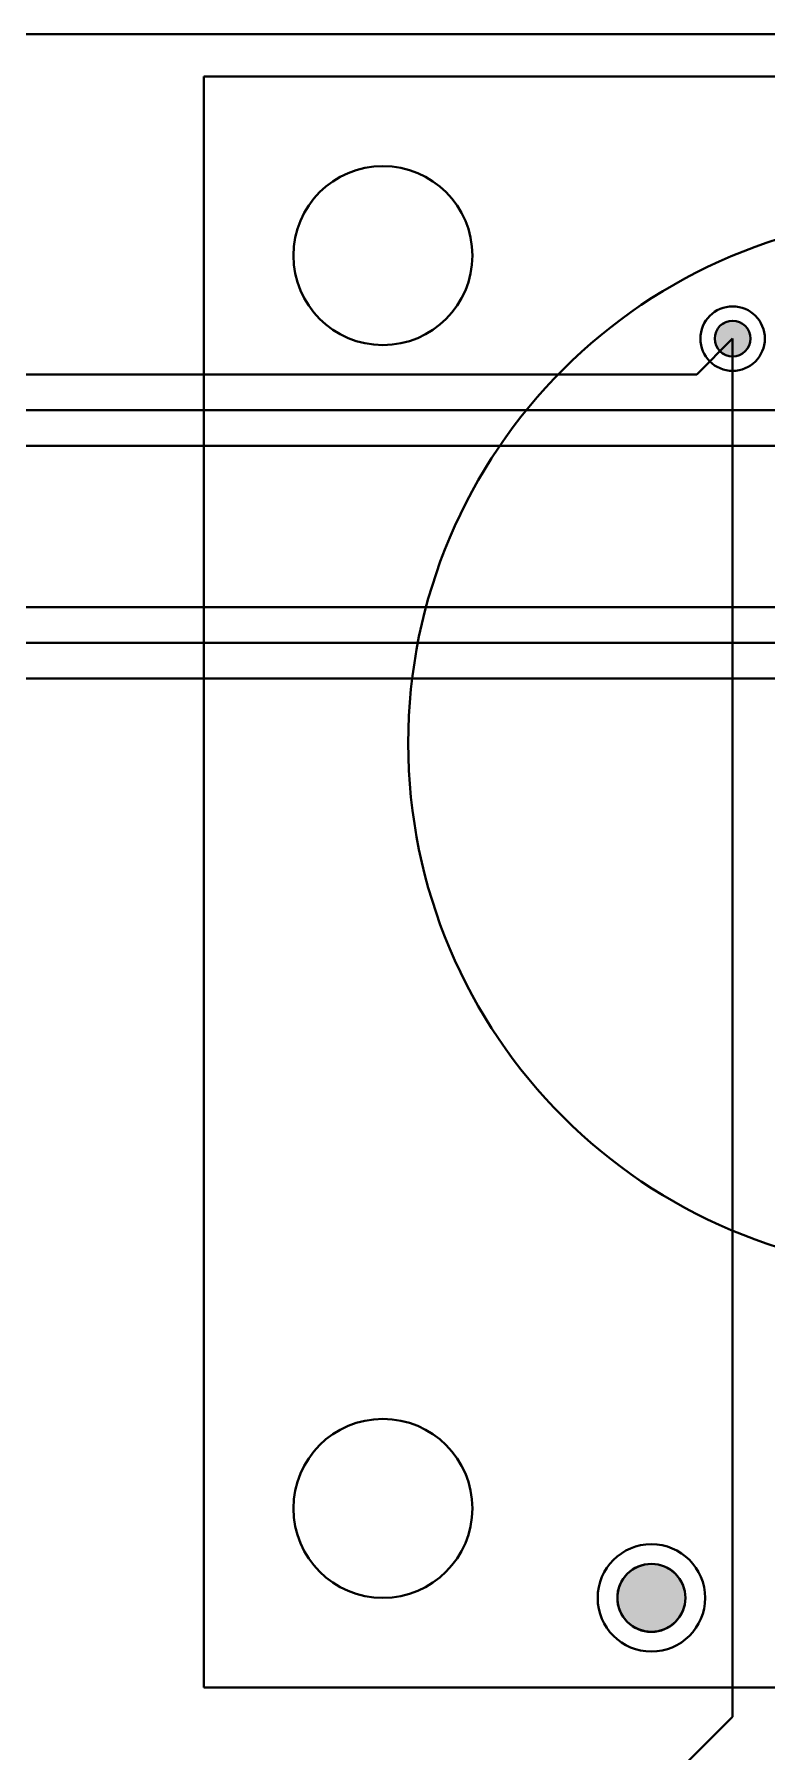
# Model space of a CAD drawing. Header units: millimetres. Extents: x 2 to 157, y 2 to 78.
# Drawn here: x 101.39 to 111.79, y 38.48 to 62.85 of the extents above; entities that cross this region are included whole.
import ezdxf

# ---------------------------------------------------------------- set-up
doc = ezdxf.new("R2010")
doc.units = ezdxf.units.MM
for name, color, linetype in [('bottom_copper', 7, 'Continuous'), ('drill_plated', 7, 'Continuous'), ('top_copper', 7, 'Continuous'), ('top_silk', 7, 'Continuous')]:
    doc.layers.add(name, color=color, linetype=linetype)

msp = doc.modelspace()

# ---------------------------------------------------------------- hatches: boundary and pattern name
at = {"layer": 'bottom_copper', "lineweight": 40}
for points in [[(111.552, 58.484), (111.537, 58.436), (111.514, 58.392), (111.482, 58.354), (111.444, 58.322), (111.4, 58.299), (111.352, 58.284), (111.303, 58.279), (111.253, 58.284), (111.206, 58.299), (111.162, 58.322), (111.123, 58.354), (111.092, 58.392), (111.068, 58.436), (111.054, 58.484), (111.049, 58.533), (111.054, 58.583), (111.068, 58.631), (111.092, 58.675), (111.123, 58.713), (111.162, 58.745), (111.206, 58.768), (111.253, 58.783), (111.303, 58.787), (111.352, 58.783), (111.4, 58.768), (111.444, 58.745), (111.482, 58.713), (111.514, 58.675), (111.537, 58.631), (111.552, 58.583), (111.557, 58.533), (111.552, 58.484)], [(110.623, 40.568), (110.595, 40.478), (110.551, 40.394), (110.491, 40.321), (110.418, 40.261), (110.334, 40.216), (110.244, 40.189), (110.15, 40.18), (110.055, 40.189), (109.965, 40.216), (109.881, 40.261), (109.808, 40.321), (109.748, 40.394), (109.704, 40.478), (109.676, 40.568), (109.667, 40.662), (109.676, 40.756), (109.704, 40.847), (109.748, 40.93), (109.808, 41.004), (109.881, 41.064), (109.965, 41.108), (110.055, 41.136), (110.15, 41.145), (110.244, 41.136), (110.334, 41.108), (110.418, 41.064), (110.491, 41.004), (110.551, 40.93), (110.595, 40.847), (110.623, 40.756), (110.632, 40.662), (110.623, 40.568)]]:
    msp.add_hatch(color=7, dxfattribs=at).paths.add_polyline_path(points, flags=0)
at = {"layer": 'drill_plated', "lineweight": 40}
for points in [[(111.552, 58.484), (111.537, 58.436), (111.514, 58.392), (111.482, 58.354), (111.444, 58.322), (111.4, 58.299), (111.352, 58.284), (111.303, 58.279), (111.253, 58.284), (111.206, 58.299), (111.162, 58.322), (111.123, 58.354), (111.092, 58.392), (111.068, 58.436), (111.054, 58.484), (111.049, 58.533), (111.054, 58.583), (111.068, 58.631), (111.092, 58.675), (111.123, 58.713), (111.162, 58.745), (111.206, 58.768), (111.253, 58.783), (111.303, 58.787), (111.352, 58.783), (111.4, 58.768), (111.444, 58.745), (111.482, 58.713), (111.514, 58.675), (111.537, 58.631), (111.552, 58.583), (111.557, 58.533), (111.552, 58.484)], [(110.623, 40.568), (110.595, 40.478), (110.551, 40.394), (110.491, 40.321), (110.418, 40.261), (110.334, 40.216), (110.244, 40.189), (110.15, 40.18), (110.055, 40.189), (109.965, 40.216), (109.881, 40.261), (109.808, 40.321), (109.748, 40.394), (109.704, 40.478), (109.676, 40.568), (109.667, 40.662), (109.676, 40.756), (109.704, 40.847), (109.748, 40.93), (109.808, 41.004), (109.881, 41.064), (109.965, 41.108), (110.055, 41.136), (110.15, 41.145), (110.244, 41.136), (110.334, 41.108), (110.418, 41.064), (110.491, 41.004), (110.551, 40.93), (110.595, 40.847), (110.623, 40.756), (110.632, 40.662), (110.623, 40.568)]]:
    msp.add_hatch(color=7, dxfattribs=at).paths.add_polyline_path(points, flags=0)
at = {"layer": 'top_copper', "lineweight": 40}
for points in [[(111.552, 58.484), (111.537, 58.436), (111.514, 58.392), (111.482, 58.354), (111.444, 58.322), (111.4, 58.299), (111.352, 58.284), (111.303, 58.279), (111.253, 58.284), (111.206, 58.299), (111.162, 58.322), (111.123, 58.354), (111.092, 58.392), (111.068, 58.436), (111.054, 58.484), (111.049, 58.533), (111.054, 58.583), (111.068, 58.631), (111.092, 58.675), (111.123, 58.713), (111.162, 58.745), (111.206, 58.768), (111.253, 58.783), (111.303, 58.787), (111.352, 58.783), (111.4, 58.768), (111.444, 58.745), (111.482, 58.713), (111.514, 58.675), (111.537, 58.631), (111.552, 58.583), (111.557, 58.533), (111.552, 58.484)], [(110.623, 40.568), (110.595, 40.478), (110.551, 40.394), (110.491, 40.321), (110.418, 40.261), (110.334, 40.216), (110.244, 40.189), (110.15, 40.18), (110.055, 40.189), (109.965, 40.216), (109.881, 40.261), (109.808, 40.321), (109.748, 40.394), (109.704, 40.478), (109.676, 40.568), (109.667, 40.662), (109.676, 40.756), (109.704, 40.847), (109.748, 40.93), (109.808, 41.004), (109.881, 41.064), (109.965, 41.108), (110.055, 41.136), (110.15, 41.145), (110.244, 41.136), (110.334, 41.108), (110.418, 41.064), (110.491, 41.004), (110.551, 40.93), (110.595, 40.847), (110.623, 40.756), (110.632, 40.662), (110.623, 40.568)]]:
    msp.add_hatch(color=7, dxfattribs=at).paths.add_polyline_path(points, flags=0)

# ---------------------------------------------------------------- linework, layer by layer
at = {"layer": 'bottom_copper', "color": 7, "lineweight": 40}
for p, q in [((111.303, 38.975), (111.303, 58.533)), ((109.779, 37.452), (111.303, 38.975))]:
    msp.add_line(p, q, dxfattribs=at)
for points in [[(111.552, 58.484), (111.537, 58.436), (111.514, 58.392), (111.482, 58.354), (111.444, 58.322), (111.4, 58.299), (111.352, 58.284), (111.303, 58.279), (111.253, 58.284), (111.206, 58.299), (111.162, 58.322), (111.123, 58.354), (111.092, 58.392), (111.068, 58.436), (111.054, 58.484), (111.049, 58.533), (111.054, 58.583), (111.068, 58.631), (111.092, 58.675), (111.123, 58.713), (111.162, 58.745), (111.206, 58.768), (111.253, 58.783), (111.303, 58.787), (111.352, 58.783), (111.4, 58.768), (111.444, 58.745), (111.482, 58.713), (111.514, 58.675), (111.537, 58.631), (111.552, 58.583), (111.557, 58.533), (111.552, 58.484)], [(110.623, 40.568), (110.595, 40.478), (110.551, 40.394), (110.491, 40.321), (110.418, 40.261), (110.334, 40.216), (110.244, 40.189), (110.15, 40.18), (110.055, 40.189), (109.965, 40.216), (109.881, 40.261), (109.808, 40.321), (109.748, 40.394), (109.704, 40.478), (109.676, 40.568), (109.667, 40.662), (109.676, 40.756), (109.704, 40.847), (109.748, 40.93), (109.808, 41.004), (109.881, 41.064), (109.965, 41.108), (110.055, 41.136), (110.15, 41.145), (110.244, 41.136), (110.334, 41.108), (110.418, 41.064), (110.491, 41.004), (110.551, 40.93), (110.595, 40.847), (110.623, 40.756), (110.632, 40.662), (110.623, 40.568)]]:
    msp.add_lwpolyline(points, close=True, dxfattribs=at)
for centre, major_axis in [((111.303, 58.533), (0.457, 0)), ((111.303, 58.533), (0.254, 0)), ((110.15, 40.662), (0.762, 0)), ((110.15, 40.662), (0.483, 0))]:
    msp.add_ellipse(centre, major_axis=major_axis, ratio=1, dxfattribs=at)
at = {"layer": 'drill_plated', "color": 7, "lineweight": 40}
for points in [[(111.552, 58.484), (111.537, 58.436), (111.514, 58.392), (111.482, 58.354), (111.444, 58.322), (111.4, 58.299), (111.352, 58.284), (111.303, 58.279), (111.253, 58.284), (111.206, 58.299), (111.162, 58.322), (111.123, 58.354), (111.092, 58.392), (111.068, 58.436), (111.054, 58.484), (111.049, 58.533), (111.054, 58.583), (111.068, 58.631), (111.092, 58.675), (111.123, 58.713), (111.162, 58.745), (111.206, 58.768), (111.253, 58.783), (111.303, 58.787), (111.352, 58.783), (111.4, 58.768), (111.444, 58.745), (111.482, 58.713), (111.514, 58.675), (111.537, 58.631), (111.552, 58.583), (111.557, 58.533), (111.552, 58.484)], [(110.623, 40.568), (110.595, 40.478), (110.551, 40.394), (110.491, 40.321), (110.418, 40.261), (110.334, 40.216), (110.244, 40.189), (110.15, 40.18), (110.055, 40.189), (109.965, 40.216), (109.881, 40.261), (109.808, 40.321), (109.748, 40.394), (109.704, 40.478), (109.676, 40.568), (109.667, 40.662), (109.676, 40.756), (109.704, 40.847), (109.748, 40.93), (109.808, 41.004), (109.881, 41.064), (109.965, 41.108), (110.055, 41.136), (110.15, 41.145), (110.244, 41.136), (110.334, 41.108), (110.418, 41.064), (110.491, 41.004), (110.551, 40.93), (110.595, 40.847), (110.623, 40.756), (110.632, 40.662), (110.623, 40.568)]]:
    msp.add_lwpolyline(points, close=True, dxfattribs=at)
for centre, major_axis in [((111.303, 58.533), (0.254, 0)), ((110.15, 40.662), (0.483, 0))]:
    msp.add_ellipse(centre, major_axis=major_axis, ratio=1, dxfattribs=at)
at = {"layer": 'top_copper', "color": 7, "lineweight": 40}
for p, q in [((98.603, 62.852), (133.909, 62.852)), ((110.795, 58.026), (111.303, 58.533)), ((74.981, 58.026), (110.795, 58.026)), ((73.641, 57.517), (112.065, 57.517)), ((71.609, 57.01), (112.065, 57.01)), ((93.523, 54.724), (132.639, 54.724)), ((93.777, 54.215), (133.147, 54.215)), ((95.301, 53.708), (133.909, 53.708))]:
    msp.add_line(p, q, dxfattribs=at)
for points in [[(111.552, 58.484), (111.537, 58.436), (111.514, 58.392), (111.482, 58.354), (111.444, 58.322), (111.4, 58.299), (111.352, 58.284), (111.303, 58.279), (111.253, 58.284), (111.206, 58.299), (111.162, 58.322), (111.123, 58.354), (111.092, 58.392), (111.068, 58.436), (111.054, 58.484), (111.049, 58.533), (111.054, 58.583), (111.068, 58.631), (111.092, 58.675), (111.123, 58.713), (111.162, 58.745), (111.206, 58.768), (111.253, 58.783), (111.303, 58.787), (111.352, 58.783), (111.4, 58.768), (111.444, 58.745), (111.482, 58.713), (111.514, 58.675), (111.537, 58.631), (111.552, 58.583), (111.557, 58.533), (111.552, 58.484)], [(110.623, 40.568), (110.595, 40.478), (110.551, 40.394), (110.491, 40.321), (110.418, 40.261), (110.334, 40.216), (110.244, 40.189), (110.15, 40.18), (110.055, 40.189), (109.965, 40.216), (109.881, 40.261), (109.808, 40.321), (109.748, 40.394), (109.704, 40.478), (109.676, 40.568), (109.667, 40.662), (109.676, 40.756), (109.704, 40.847), (109.748, 40.93), (109.808, 41.004), (109.881, 41.064), (109.965, 41.108), (110.055, 41.136), (110.15, 41.145), (110.244, 41.136), (110.334, 41.108), (110.418, 41.064), (110.491, 41.004), (110.551, 40.93), (110.595, 40.847), (110.623, 40.756), (110.632, 40.662), (110.623, 40.568)]]:
    msp.add_lwpolyline(points, close=True, dxfattribs=at)
for centre, major_axis in [((111.303, 58.533), (0.457, 0)), ((111.303, 58.533), (0.254, 0)), ((110.15, 40.662), (0.762, 0)), ((110.15, 40.662), (0.483, 0))]:
    msp.add_ellipse(centre, major_axis=major_axis, ratio=1, dxfattribs=at)
at = {"layer": 'top_silk', "color": 7, "lineweight": 40}
for p, q in [((103.8, 62.252), (154.6, 62.252)), ((103.8, 39.392), (103.8, 62.252)), ((154.6, 39.392), (103.8, 39.392))]:
    msp.add_line(p, q, dxfattribs=at)
for centre, major_axis in [((106.34, 59.712), (1.27, 0)), ((114.2, 52.792), (7.5, 0)), ((106.34, 41.932), (1.27, 0))]:
    msp.add_ellipse(centre, major_axis=major_axis, ratio=1, dxfattribs=at)

doc.saveas('drawing.dxf')
